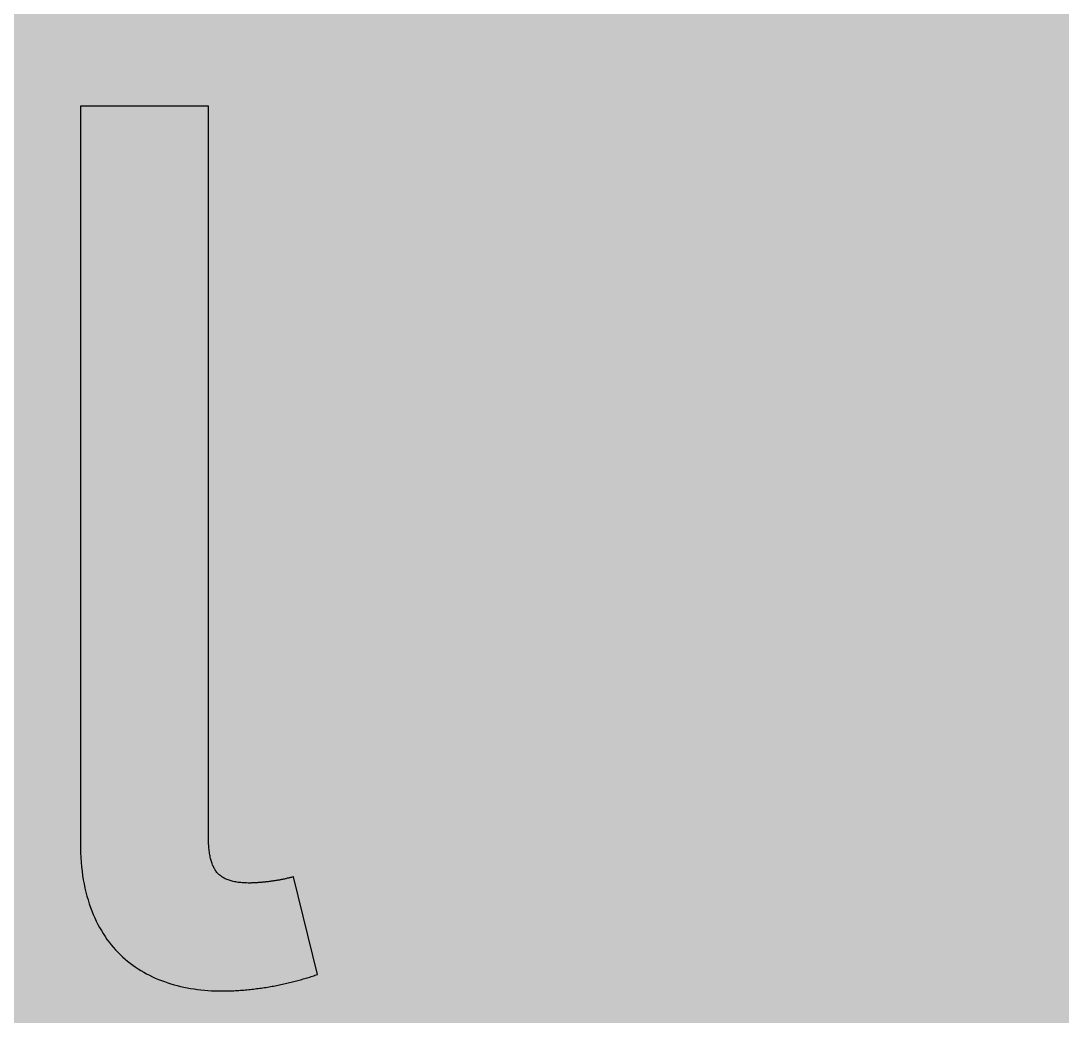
# Model space of a CAD drawing. Header units: millimetres. Extents: x 0 to 212, y 0 to 159.
# Drawn here: x 110.03 to 133.46, y 20.51 to 42.9 of the extents above; entities that cross this region are included whole.
import ezdxf

# ---------------------------------------------------------------- set-up
doc = ezdxf.new("R2010")
doc.units = ezdxf.units.MM

msp = doc.modelspace()

# ---------------------------------------------------------------- hatches: boundary and pattern name
for color, points in [(254, [(14.1633, 0.0536), (13.9878, 0.0533), (13.8125, 0.0559), (13.6373, 0.061), (13.462, 0.0686), (13.2893, 0.0787), (13.114, 0.0914), (12.9413, 0.1041), (12.7686, 0.1219), (12.5959, 0.1397), (12.4231, 0.16), (12.2504, 0.1829), (12.0777, 0.2057), (11.9075, 0.2337), (11.7373, 0.2616), (11.5672, 0.2921), (11.397, 0.3251), (11.2268, 0.3607), (11.0592, 0.3988), (10.8915, 0.4369), (10.7239, 0.4775), (10.5562, 0.5207), (10.3886, 0.5664), (10.2235, 0.6121), (10.0584, 0.6629), (9.8933, 0.7137), (9.7307, 0.7671), (9.5682, 0.8204), (9.4056, 0.8788), (9.2431, 0.9373), (9.083, 0.9982), (8.923, 1.0617), (8.763, 1.1252), (8.6055, 1.1938), (8.4455, 1.2624), (8.2906, 1.331), (8.1331, 1.4046), (7.9781, 1.4783), (7.8232, 1.5545), (7.6708, 1.6332), (7.5184, 1.7145), (7.366, 1.7958), (7.2161, 1.8796), (7.0663, 1.966), (6.919, 2.0523), (6.7716, 2.1438), (6.6243, 2.2352), (6.4795, 2.3266), (6.3348, 2.4232), (6.19, 2.5197), (6.0477, 2.6187), (5.908, 2.7178), (5.7683, 2.8194), (5.6286, 2.9235), (5.4915, 3.0302), (5.3543, 3.1369), (5.2197, 3.2461), (5.0851, 3.3579), (4.953, 3.4722), (4.8209, 3.5865), (4.6914, 3.7033), (4.5644, 3.8202), (4.4348, 3.9395), (4.3104, 4.0615), (4.1859, 4.1859), (4.0615, 4.3104), (3.9395, 4.4348), (3.8202, 4.5618), (3.7033, 4.6914), (3.5865, 4.8209), (3.4722, 4.953), (3.3579, 5.0851), (3.2487, 5.2197), (3.1369, 5.3543), (3.0302, 5.4915), (2.9235, 5.6286), (2.8194, 5.7683), (2.7178, 5.908), (2.6187, 6.0477), (2.5197, 6.19), (2.4232, 6.3348), (2.3266, 6.477), (2.2352, 6.6243), (2.1438, 6.7691), (2.0523, 6.919), (1.966, 7.0663), (1.8796, 7.2161), (1.7958, 7.366), (1.7145, 7.5184), (1.6332, 7.6708), (1.5545, 7.8232), (1.4783, 7.9781), (1.4046, 8.1331), (1.331, 8.2906), (1.2598, 8.4455), (1.1913, 8.603), (1.1252, 8.763), (1.0592, 8.923), (0.9982, 9.083), (0.9373, 9.2431), (0.8763, 9.4056), (0.8204, 9.5682), (0.7645, 9.7307), (0.7112, 9.8933), (0.6604, 10.0584), (0.6121, 10.2235), (0.5639, 10.3911), (0.5207, 10.5562), (0.4775, 10.7239), (0.4343, 10.8915), (0.3962, 11.0592), (0.3607, 11.2268), (0.3251, 11.397), (0.2921, 11.5672), (0.2616, 11.7373), (0.2311, 11.9075), (0.2057, 12.0802), (0.1803, 12.2504), (0.1575, 12.4231), (0.1372, 12.5959), (0.1194, 12.7686), (0.1041, 12.9413), (0.0889, 13.1166), (0.0787, 13.2893), (0.0686, 13.4645), (0.061, 13.6373), (0.0559, 13.8125), (0.0508, 13.9878), (0.0508, 14.163), (0.0522, 144.6925), (0.0508, 144.8664), (0.0559, 145.0416), (0.061, 145.2169), (0.0686, 145.3896), (0.0787, 145.5649), (0.0889, 145.7376), (0.1041, 145.9128), (0.1194, 146.0856), (0.1372, 146.2583), (0.1575, 146.431), (0.1803, 146.6037), (0.2057, 146.7739), (0.2311, 146.9466), (0.2616, 147.1168), (0.2921, 147.287), (0.3251, 147.4572), (0.3607, 147.6248), (0.3962, 147.795), (0.4343, 147.9626), (0.4775, 148.1303), (0.5207, 148.2979), (0.5639, 148.463), (0.6121, 148.6281), (0.6604, 148.7932), (0.7112, 148.9583), (0.7645, 149.1234), (0.8204, 149.286), (0.8763, 149.4485), (0.9373, 149.6111), (0.9982, 149.7711), (1.0592, 149.9311), (1.1252, 150.0911), (1.1913, 150.2486), (1.2598, 150.4061), (1.331, 150.5636), (1.4046, 150.7185), (1.4783, 150.876), (1.5545, 151.0284), (1.6332, 151.1833), (1.7145, 151.3357), (1.7958, 151.4856), (1.8796, 151.638), (1.966, 151.7879), (2.0523, 151.9352), (2.1438, 152.0825), (2.2352, 152.2298), (2.3266, 152.3746), (2.4232, 152.5194), (2.5197, 152.6616), (2.6187, 152.8039), (2.7178, 152.9461), (2.8194, 153.0858), (2.9235, 153.2255), (3.0302, 153.3627), (3.1369, 153.4973), (3.2487, 153.6344), (3.3579, 153.7665), (3.4722, 153.8986), (3.5865, 154.0307), (3.7033, 154.1602), (3.8202, 154.2898), (3.9395, 154.4168), (4.0615, 154.5438), (4.1859, 154.6682), (4.3104, 154.7901), (4.4348, 154.9121), (4.5644, 155.034), (4.6914, 155.1508), (4.8209, 155.2677), (4.953, 155.382), (5.0851, 155.4937), (5.2197, 155.6055), (5.3543, 155.7147), (5.4915, 155.8239), (5.6286, 155.9281), (5.7683, 156.0322), (5.908, 156.1338), (6.0477, 156.2354), (6.19, 156.3345), (6.3348, 156.431), (6.4795, 156.525), (6.6243, 156.6189), (6.7716, 156.7104), (6.919, 156.7993), (7.0663, 156.8882), (7.2161, 156.9745), (7.366, 157.0584), (7.5184, 157.1396), (7.6708, 157.2209), (7.8232, 157.2971), (7.9781, 157.3733), (8.1331, 157.4495), (8.2906, 157.5206), (8.4455, 157.5918), (8.6055, 157.6603), (8.763, 157.7289), (8.923, 157.7924), (9.083, 157.8559), (9.2431, 157.9169), (9.4056, 157.9753), (9.5682, 158.0337), (9.7307, 158.0871), (9.8933, 158.1404), (10.0584, 158.1912), (10.2235, 158.242), (10.3886, 158.2877), (10.5562, 158.3334), (10.7239, 158.3766), (10.8915, 158.4173), (11.0592, 158.4579), (11.2268, 158.4935), (11.397, 158.529), (11.5672, 158.562), (11.7373, 158.5925), (11.9075, 158.6205), (12.0777, 158.6484), (12.2504, 158.6713), (12.4231, 158.6941), (12.5959, 158.7144), (12.7686, 158.7322), (12.9413, 158.75), (13.114, 158.7627), (13.2893, 158.7754), (13.462, 158.7856), (13.6373, 158.7932), (13.8125, 158.7983), (13.9878, 158.8008), (14.163, 158.8033), (197.6078, 158.8036), (197.7822, 158.8008), (197.9574, 158.7983), (198.1327, 158.7932), (198.3054, 158.7856), (198.4807, 158.7754), (198.6534, 158.7627), (198.8287, 158.75), (199.0014, 158.7322), (199.1741, 158.7144), (199.3468, 158.6941), (199.5195, 158.6713), (199.6897, 158.6484), (199.8624, 158.6205), (200.0326, 158.5925), (200.2028, 158.562), (200.373, 158.529), (200.5432, 158.4935), (200.7108, 158.4579), (200.8784, 158.4173), (201.0461, 158.3766), (201.2137, 158.3334), (201.3788, 158.2877), (201.5465, 158.242), (201.7116, 158.1912), (201.8767, 158.1404), (202.0392, 158.0871), (202.2018, 158.0337), (202.3643, 157.9753), (202.5269, 157.9169), (202.6869, 157.8559), (202.8469, 157.7924), (203.007, 157.7289), (203.167, 157.6603), (203.3245, 157.5918), (203.4794, 157.5206), (203.6369, 157.4495), (203.7918, 157.3733), (203.9468, 157.2971), (204.0992, 157.2209), (204.2516, 157.1396), (204.404, 157.0584), (204.5538, 156.9745), (204.7037, 156.8882), (204.8535, 156.7993), (205.0009, 156.7104), (205.1456, 156.6189), (205.293, 156.525), (205.4352, 156.431), (205.58, 156.3345), (205.7222, 156.2354), (205.8619, 156.1338), (206.0016, 156.0322), (206.1413, 155.9281), (206.2785, 155.8239), (206.4156, 155.7147), (206.5503, 155.6055), (206.6849, 155.4937), (206.817, 155.382), (206.949, 155.2677), (207.0786, 155.1508), (207.2081, 155.034), (207.3351, 154.9121), (207.4596, 154.7901), (207.584, 154.6682), (207.7085, 154.5438), (207.8304, 154.4168), (207.9498, 154.2898), (208.0666, 154.1602), (208.1835, 154.0307), (208.2978, 153.8986), (208.4121, 153.7665), (208.5238, 153.6344), (208.6331, 153.4973), (208.7397, 153.3627), (208.8464, 153.2255), (208.9506, 153.0858), (209.0522, 152.9461), (209.1512, 152.8039), (209.2503, 152.6616), (209.3468, 152.5194), (209.4433, 152.3746), (209.5348, 152.2298), (209.6262, 152.0825), (209.7176, 151.9352), (209.804, 151.7879), (209.8904, 151.638), (209.9742, 151.4856), (210.0555, 151.3357), (210.1367, 151.1833), (210.2155, 151.0284), (210.2917, 150.876), (210.3653, 150.7185), (210.439, 150.5636), (210.5076, 150.4061), (210.5762, 150.2486), (210.6447, 150.0911), (210.7082, 149.9311), (210.7717, 149.7711), (210.8327, 149.6111), (210.8911, 149.4485), (210.9495, 149.286), (211.0029, 149.1234), (211.0562, 148.9583), (211.107, 148.7932), (211.1578, 148.6281), (211.2035, 148.463), (211.2493, 148.2979), (211.2924, 148.1303), (211.3331, 147.9626), (211.3712, 147.795), (211.4093, 147.6248), (211.4448, 147.4572), (211.4779, 147.287), (211.5083, 147.1168), (211.5363, 146.9466), (211.5642, 146.7739), (211.5871, 146.6037), (211.6099, 146.431), (211.6303, 146.2583), (211.648, 146.0856), (211.6658, 145.9128), (211.6785, 145.7376), (211.6912, 145.5649), (211.7014, 145.3896), (211.709, 145.2169), (211.7141, 145.0416), (211.7166, 144.8664), (211.7166, 144.6911), (211.7189, 14.1647), (211.7166, 13.9878), (211.7141, 13.8125), (211.709, 13.6373), (211.7014, 13.4645), (211.6912, 13.2893), (211.6785, 13.1166), (211.6658, 12.9413), (211.648, 12.7686), (211.6303, 12.5959), (211.6099, 12.4231), (211.5871, 12.2504), (211.5642, 12.0802), (211.5363, 11.9075), (211.5083, 11.7373), (211.4779, 11.5672), (211.4448, 11.397), (211.4093, 11.2268), (211.3712, 11.0592), (211.3331, 10.8915), (211.2924, 10.7239), (211.2493, 10.5562), (211.2035, 10.3911), (211.1578, 10.2235), (211.107, 10.0584), (211.0562, 9.8933), (211.0029, 9.7307), (210.9495, 9.5682), (210.8911, 9.4056), (210.8327, 9.2431), (210.7717, 9.083), (210.7082, 8.923), (210.6447, 8.763), (210.5762, 8.603), (210.5076, 8.4455), (210.439, 8.2906), (210.3653, 8.1331), (210.2917, 7.9781), (210.2155, 7.8232), (210.1367, 7.6708), (210.0555, 7.5184), (209.9742, 7.366), (209.8904, 7.2161), (209.804, 7.0663), (209.7176, 6.919), (209.6262, 6.7691), (209.5348, 6.6243), (209.4433, 6.477), (209.3468, 6.3348), (209.2503, 6.19), (209.1512, 6.0477), (209.0522, 5.908), (208.9506, 5.7683), (208.8464, 5.6286), (208.7397, 5.4915), (208.6331, 5.3543), (208.5238, 5.2197), (208.4121, 5.0851), (208.2978, 4.953), (208.1835, 4.8209), (208.0666, 4.6914), (207.9498, 4.5618), (207.8304, 4.4348), (207.7085, 4.3104), (207.584, 4.1859), (207.4596, 4.0615), (207.3351, 3.9395), (207.2081, 3.8202), (207.0786, 3.7033), (206.949, 3.5865), (206.817, 3.4722), (206.6849, 3.3579), (206.5503, 3.2461), (206.4156, 3.1369), (206.2785, 3.0302), (206.1413, 2.9235), (206.0016, 2.8194), (205.8619, 2.7178), (205.7222, 2.6187), (205.58, 2.5197), (205.4352, 2.4232), (205.293, 2.3266), (205.1456, 2.2352), (205.0009, 2.1438), (204.8535, 2.0523), (204.7037, 1.966), (204.5538, 1.8796), (204.404, 1.7958), (204.2516, 1.7145), (204.0992, 1.6332), (203.9468, 1.5545), (203.7918, 1.4783), (203.6369, 1.4046), (203.4794, 1.331), (203.3245, 1.2624), (203.167, 1.1938), (203.007, 1.1252), (202.8469, 1.0617), (202.6869, 0.9982), (202.5269, 0.9373), (202.3643, 0.8788), (202.2018, 0.8204), (202.0392, 0.7671), (201.8767, 0.7137), (201.7116, 0.6629), (201.5465, 0.6121), (201.3788, 0.5664), (201.2137, 0.5207), (201.0461, 0.4775), (200.8784, 0.4369), (200.7108, 0.3988), (200.5432, 0.3607), (200.373, 0.3251), (200.2028, 0.2921), (200.0326, 0.2616), (199.8624, 0.2337), (199.6897, 0.2057), (199.5195, 0.1829), (199.3468, 0.16), (199.1741, 0.1397), (199.0014, 0.1219), (198.8287, 0.1041), (198.6534, 0.0914), (198.4807, 0.0787), (198.3054, 0.0686), (198.1327, 0.061), (197.9574, 0.0559), (197.7822, 0.0533), (197.6069, 0.0533)]), (59, [(116.1729, 23.6467), (116.1593, 23.6423), (116.144, 23.6372), (116.1313, 23.6347), (116.1161, 23.6296), (116.1034, 23.6271), (116.0882, 23.622), (116.0729, 23.6195), (116.0577, 23.6144), (116.045, 23.6118), (116.0297, 23.6093), (116.0145, 23.6042), (115.9967, 23.6017), (115.9815, 23.5966), (115.9662, 23.5941), (115.951, 23.5915), (115.9332, 23.589), (115.918, 23.5839), (115.9027, 23.5814), (115.885, 23.5788), (115.8697, 23.5763), (115.8519, 23.5712), (115.8367, 23.5687), (115.8189, 23.5661), (115.8037, 23.5636), (115.7859, 23.561), (115.7681, 23.5585), (115.7529, 23.556), (115.7351, 23.5534), (115.7173, 23.5509), (115.7021, 23.5483), (115.6843, 23.5458), (115.6691, 23.5433), (115.6513, 23.5407), (115.6335, 23.5382), (115.6183, 23.5356), (115.6005, 23.5331), (115.5827, 23.5331), (115.5675, 23.5306), (115.5497, 23.528), (115.5344, 23.5255), (115.5167, 23.5255), (115.5014, 23.5229), (115.4862, 23.5204), (115.4684, 23.5204), (115.4532, 23.5179), (115.4379, 23.5179), (115.4227, 23.5153), (115.4074, 23.5128), (115.3922, 23.5128), (115.377, 23.5128), (115.3617, 23.5102), (115.3465, 23.5102), (115.3312, 23.5077), (115.316, 23.5077), (115.3033, 23.5077), (115.2881, 23.5052), (115.2754, 23.5052), (115.2601, 23.5052), (115.2474, 23.5052), (115.2347, 23.5052), (115.222, 23.5052), (115.2093, 23.5026), (115.1966, 23.5026), (115.1839, 23.5026), (115.1484, 23.5026), (115.1153, 23.5052), (115.0823, 23.5052), (115.0493, 23.5077), (115.0163, 23.5102), (114.9858, 23.5128), (114.9553, 23.5153), (114.9248, 23.5179), (114.8969, 23.5229), (114.869, 23.528), (114.8436, 23.5331), (114.8156, 23.5382), (114.7902, 23.5433), (114.7648, 23.5509), (114.742, 23.5585), (114.7191, 23.5661), (114.6962, 23.5737), (114.6734, 23.5814), (114.6531, 23.5915), (114.6302, 23.6017), (114.6124, 23.6118), (114.5921, 23.622), (114.5743, 23.6322), (114.554, 23.6449), (114.5388, 23.6576), (114.521, 23.6703), (114.5057, 23.6855), (114.4905, 23.6982), (114.4753, 23.7134), (114.46, 23.7287), (114.4473, 23.7439), (114.4321, 23.7617), (114.4219, 23.7795), (114.4092, 23.7973), (114.3965, 23.815), (114.3864, 23.8328), (114.3762, 23.8531), (114.366, 23.8735), (114.3559, 23.8938), (114.3483, 23.9166), (114.3381, 23.9395), (114.3305, 23.9624), (114.3229, 23.9852), (114.3152, 24.0081), (114.3102, 24.0335), (114.3025, 24.0589), (114.2975, 24.0843), (114.2924, 24.1122), (114.2873, 24.1402), (114.2822, 24.1681), (114.2771, 24.196), (114.2746, 24.2265), (114.2695, 24.2545), (114.267, 24.2875), (114.2644, 24.318), (114.2619, 24.351), (114.2594, 24.384), (114.2568, 24.417), (114.2568, 24.45), (114.2543, 24.4856), (114.2543, 24.5212), (114.2543, 24.5593), (114.2543, 24.5948), (114.2543, 24.6329), (114.2545, 40.9758), (111.3758, 40.9758), (111.3758, 24.409), (111.3765, 24.2976), (111.379, 24.1859), (111.3841, 24.0792), (111.3917, 23.9751), (111.4019, 23.8709), (111.412, 23.7719), (111.4247, 23.6728), (111.44, 23.5763), (111.4577, 23.4823), (111.4781, 23.3883), (111.4984, 23.2969), (111.5212, 23.2105), (111.5466, 23.1242), (111.572, 23.0378), (111.6, 22.9565), (111.6305, 22.8752), (111.6635, 22.7965), (111.6965, 22.7203), (111.7321, 22.6441), (111.7676, 22.573), (111.8057, 22.5019), (111.8464, 22.4333), (111.887, 22.3647), (111.9302, 22.2987), (111.9734, 22.2352), (112.0191, 22.1742), (112.0673, 22.1158), (112.1156, 22.0574), (112.1664, 22.0015), (112.2172, 21.9456), (112.2705, 21.8923), (112.3239, 21.8415), (112.3798, 21.7932), (112.4356, 21.7449), (112.4915, 21.7018), (112.5525, 21.656), (112.6109, 21.6154), (112.6719, 21.5748), (112.7354, 21.5341), (112.7989, 21.4986), (112.8624, 21.463), (112.9284, 21.43), (112.9944, 21.397), (113.0605, 21.3665), (113.1291, 21.336), (113.1976, 21.3106), (113.2688, 21.2852), (113.3399, 21.2598), (113.411, 21.2369), (113.4821, 21.2166), (113.5558, 21.1963), (113.6294, 21.1785), (113.7056, 21.1633), (113.7793, 21.148), (113.8555, 21.1328), (113.9317, 21.1226), (114.0104, 21.1099), (114.0866, 21.1023), (114.1654, 21.0947), (114.2441, 21.0871), (114.3229, 21.082), (114.4016, 21.0795), (114.4829, 21.0769), (114.5642, 21.0769), (114.6023, 21.0769), (114.6404, 21.0769), (114.6785, 21.0769), (114.7166, 21.0795), (114.7547, 21.0795), (114.7902, 21.082), (114.8283, 21.082), (114.8664, 21.0845), (114.9045, 21.0871), (114.9401, 21.0896), (114.9782, 21.0922), (115.0137, 21.0947), (115.0518, 21.0972), (115.0874, 21.0998), (115.123, 21.1023), (115.1611, 21.1074), (115.1966, 21.1099), (115.2322, 21.115), (115.2677, 21.1176), (115.3033, 21.1226), (115.3389, 21.1277), (115.3744, 21.1303), (115.41, 21.1353), (115.4455, 21.1404), (115.4811, 21.1455), (115.5141, 21.1506), (115.5497, 21.1557), (115.5852, 21.1633), (115.6183, 21.1684), (115.6538, 21.1734), (115.6868, 21.1811), (115.7199, 21.1861), (115.7554, 21.1938), (115.7884, 21.1988), (115.8215, 21.2065), (115.8545, 21.2115), (115.8875, 21.2192), (115.9205, 21.2268), (115.9535, 21.2344), (115.9866, 21.242), (116.017, 21.2496), (116.0501, 21.2573), (116.0805, 21.2649), (116.1136, 21.2725), (116.144, 21.2801), (116.1771, 21.2877), (116.2075, 21.2954), (116.238, 21.303), (116.2685, 21.3131), (116.299, 21.3208), (116.3295, 21.3284), (116.3599, 21.336), (116.3904, 21.3462), (116.4209, 21.3538), (116.4514, 21.3639), (116.4793, 21.3716), (116.5098, 21.3817), (116.5377, 21.3893), (116.5682, 21.3995), (116.5962, 21.4071), (116.6241, 21.4173), (116.652, 21.4274), (116.68, 21.4351), (116.7079, 21.4452)])]:
    msp.add_hatch(color=color).paths.add_polyline_path(points)
h = msp.add_hatch(color=59)
edge = h.paths.add_edge_path()
edge.add_line((125.4305, 23.2512), (125.3261, 23.2512))
edge.add_line((125.3261, 23.2512), (125.222, 23.2512))
edge.add_line((125.222, 23.2512), (125.1204, 23.2537))
edge.add_line((125.1204, 23.2537), (125.0213, 23.2588))
edge.add_line((125.0213, 23.2588), (124.9197, 23.2613))
edge.add_line((124.9197, 23.2613), (124.8232, 23.2689))
edge.add_line((124.8232, 23.2689), (124.7267, 23.274))
edge.add_line((124.7267, 23.274), (124.6302, 23.2816))
edge.add_line((124.6302, 23.2816), (124.5362, 23.2918))
edge.add_line((124.5362, 23.2918), (124.4422, 23.3045))
edge.add_line((124.4422, 23.3045), (124.3508, 23.3147))
edge.add_line((124.3508, 23.3147), (124.2593, 23.3299))
edge.add_line((124.2593, 23.3299), (124.1704, 23.3451))
edge.add_line((124.1704, 23.3451), (124.0815, 23.3629))
edge.add_line((124.0815, 23.3629), (123.9952, 23.3807))
edge.add_line((123.9952, 23.3807), (123.9088, 23.401))
edge.add_line((123.9088, 23.401), (123.825, 23.4239))
edge.add_line((123.825, 23.4239), (123.7412, 23.4493))
edge.add_line((123.7412, 23.4493), (123.6599, 23.4747))
edge.add_line((123.6599, 23.4747), (123.5786, 23.5026))
edge.add_line((123.5786, 23.5026), (123.4999, 23.5331))
edge.add_line((123.4999, 23.5331), (123.4237, 23.5661))
edge.add_line((123.4237, 23.5661), (123.3475, 23.5991))
edge.add_line((123.3475, 23.5991), (123.2713, 23.6372))
edge.add_line((123.2713, 23.6372), (123.1976, 23.6753))
edge.add_line((123.1976, 23.6753), (123.1265, 23.7185))
edge.add_line((123.1265, 23.7185), (123.0554, 23.7617))
edge.add_line((123.0554, 23.7617), (122.9868, 23.8074))
edge.add_line((122.9868, 23.8074), (122.9208, 23.8557))
edge.add_line((122.9208, 23.8557), (122.8547, 23.909))
edge.add_line((122.8547, 23.909), (122.7887, 23.9624))
edge.add_line((122.7887, 23.9624), (122.7277, 24.0182))
edge.add_line((122.7277, 24.0182), (122.6642, 24.0792))
edge.add_line((122.6642, 24.0792), (122.6058, 24.1402))
edge.add_line((122.6058, 24.1402), (122.5474, 24.2062))
edge.add_line((122.5474, 24.2062), (122.489, 24.2748))
edge.add_line((122.489, 24.2748), (122.4356, 24.3459))
edge.add_line((122.4356, 24.3459), (122.3823, 24.4196))
edge.add_line((122.3823, 24.4196), (122.3289, 24.4983))
edge.add_line((122.3289, 24.4983), (122.2781, 24.577))
edge.add_line((122.2781, 24.577), (122.2299, 24.6634))
edge.add_line((122.2299, 24.6634), (122.1842, 24.7498))
edge.add_line((122.1842, 24.7498), (122.1384, 24.8412))
edge.add_line((122.1384, 24.8412), (122.0953, 24.9352))
edge.add_line((122.0953, 24.9352), (122.0521, 25.0317))
edge.add_line((122.0521, 25.0317), (122.0114, 25.1333))
edge.add_line((122.0114, 25.1333), (121.9733, 25.2374))
edge.add_line((121.9733, 25.2374), (121.9352, 25.3441))
edge.add_line((121.9352, 25.3441), (121.8997, 25.4584))
edge.add_line((121.8997, 25.4584), (121.8667, 25.5727))
edge.add_line((121.8667, 25.5727), (121.8362, 25.6921))
edge.add_line((121.8362, 25.6921), (121.8057, 25.8166))
edge.add_line((121.8057, 25.8166), (121.7778, 25.9436))
edge.add_line((121.7778, 25.9436), (121.7524, 26.0756))
edge.add_line((121.7524, 26.0756), (121.727, 26.2103))
edge.add_line((121.727, 26.2103), (121.7041, 26.35))
edge.add_line((121.7041, 26.35), (121.6838, 26.4947))
edge.add_line((121.6838, 26.4947), (121.6635, 26.6421))
edge.add_line((121.6635, 26.6421), (121.6482, 26.7945))
edge.add_line((121.6482, 26.7945), (121.633, 26.9519))
edge.add_line((121.633, 26.9519), (121.6177, 27.112))
edge.add_line((121.6177, 27.112), (121.6076, 27.2796))
edge.add_line((121.6076, 27.2796), (121.5974, 27.4498))
edge.add_line((121.5974, 27.4498), (121.5898, 27.625))
edge.add_line((121.5898, 27.625), (130.3694, 27.6253))
edge.add_line((130.3694, 27.6253), (130.3694, 29.2347))
edge.add_line((130.3694, 29.2347), (130.368, 29.4284))
edge.add_line((130.368, 29.4284), (130.363, 29.6215))
edge.add_line((130.363, 29.6215), (130.3604, 29.812))
edge.add_line((130.3604, 29.812), (130.3528, 29.9999))
edge.add_line((130.3528, 29.9999), (130.3426, 30.1854))
edge.add_line((130.3426, 30.1854), (130.3325, 30.3708))
edge.add_line((130.3325, 30.3708), (130.3172, 30.5511))
edge.add_line((130.3172, 30.5511), (130.302, 30.7315))
edge.add_line((130.302, 30.7315), (130.2842, 30.9093))
edge.add_line((130.2842, 30.9093), (130.2639, 31.082))
edge.add_line((130.2639, 31.082), (130.241, 31.2547))
edge.add_line((130.241, 31.2547), (130.2156, 31.4249))
edge.add_line((130.2156, 31.4249), (130.1902, 31.5925))
edge.add_line((130.1902, 31.5925), (130.1598, 31.7576))
edge.add_line((130.1598, 31.7576), (130.1267, 31.9202))
edge.add_line((130.1267, 31.9202), (130.0912, 32.0802))
edge.add_line((130.0912, 32.0802), (130.0556, 32.2377))
edge.add_line((130.0556, 32.2377), (130.015, 32.3926))
edge.add_line((130.015, 32.3926), (129.9718, 32.545))
edge.add_line((129.9718, 32.545), (129.9261, 32.6949))
edge.add_line((129.9261, 32.6949), (129.8778, 32.8422))
edge.add_line((129.8778, 32.8422), (129.827, 32.9844))
edge.add_line((129.827, 32.9844), (129.7737, 33.1267))
edge.add_line((129.7737, 33.1267), (129.7178, 33.2664))
edge.add_line((129.7178, 33.2664), (129.6568, 33.401))
edge.add_line((129.6568, 33.401), (129.5959, 33.5356))
edge.add_line((129.5959, 33.5356), (129.5298, 33.6652))
edge.add_line((129.5298, 33.6652), (129.4613, 33.7922))
edge.add_line((129.4613, 33.7922), (129.3901, 33.9166))
edge.add_line((129.3901, 33.9166), (129.3165, 34.0385))
edge.add_line((129.3165, 34.0385), (129.2377, 34.1554))
edge.add_line((129.2377, 34.1554), (129.159, 34.2722))
edge.add_line((129.159, 34.2722), (129.0726, 34.384))
edge.add_line((129.0726, 34.384), (128.9863, 34.4932))
edge.add_line((128.9863, 34.4932), (128.8974, 34.5973))
edge.add_line((128.8974, 34.5973), (128.8034, 34.7015))
edge.add_line((128.8034, 34.7015), (128.7043, 34.8005))
edge.add_line((128.7043, 34.8005), (128.6053, 34.8971))
edge.add_line((128.6053, 34.8971), (128.5011, 34.991))
edge.add_line((128.5011, 34.991), (128.3919, 35.0799))
edge.add_line((128.3919, 35.0799), (128.2827, 35.1663))
edge.add_line((128.2827, 35.1663), (128.1684, 35.2501))
edge.add_line((128.1684, 35.2501), (128.049, 35.3314))
edge.add_line((128.049, 35.3314), (127.9271, 35.4076))
edge.add_line((127.9271, 35.4076), (127.8026, 35.4813))
edge.add_line((127.8026, 35.4813), (127.6731, 35.5498))
edge.add_line((127.6731, 35.5498), (127.541, 35.6159))
edge.add_line((127.541, 35.6159), (127.4039, 35.6794))
edge.add_line((127.4039, 35.6794), (127.2616, 35.7378))
edge.add_line((127.2616, 35.7378), (127.1194, 35.7937))
edge.add_line((127.1194, 35.7937), (126.9695, 35.8445))
edge.add_line((126.9695, 35.8445), (126.8171, 35.8927))
edge.add_line((126.8171, 35.8927), (126.6622, 35.9385))
edge.add_line((126.6622, 35.9385), (126.4996, 35.9791))
edge.add_line((126.4996, 35.9791), (126.3371, 36.0147))
edge.add_line((126.3371, 36.0147), (126.1669, 36.0502))
edge.add_line((126.1669, 36.0502), (125.9942, 36.0782))
edge.add_line((125.9942, 36.0782), (125.8189, 36.1036))
edge.add_line((125.8189, 36.1036), (125.6386, 36.1264))
edge.add_line((125.6386, 36.1264), (125.4531, 36.1442))
edge.add_line((125.4531, 36.1442), (125.2626, 36.1569))
edge.add_line((125.2626, 36.1569), (125.0696, 36.1671))
edge.add_line((125.0696, 36.1671), (124.8689, 36.1747))
edge.add_line((124.8689, 36.1747), (124.6683, 36.1772))
edge.add_line((124.6683, 36.1772), (124.4829, 36.1747))
edge.add_line((124.4829, 36.1747), (124.3, 36.1671))
edge.add_line((124.3, 36.1671), (124.1196, 36.1594))
edge.add_line((124.1196, 36.1594), (123.9444, 36.1442))
edge.add_line((123.9444, 36.1442), (123.7717, 36.1264))
edge.add_line((123.7717, 36.1264), (123.6015, 36.1061))
edge.add_line((123.6015, 36.1061), (123.4338, 36.0807))
edge.add_line((123.4338, 36.0807), (123.2687, 36.0502))
edge.add_line((123.2687, 36.0502), (123.1062, 36.0172))
edge.add_line((123.1062, 36.0172), (122.9487, 35.9791))
edge.add_line((122.9487, 35.9791), (122.7938, 35.9385))
edge.add_line((122.7938, 35.9385), (122.6388, 35.8953))
edge.add_line((122.6388, 35.8953), (122.489, 35.8445))
edge.add_line((122.489, 35.8445), (122.3416, 35.7937))
edge.add_line((122.3416, 35.7937), (122.1994, 35.7353))
edge.add_line((122.1994, 35.7353), (122.0572, 35.6743))
edge.add_line((122.0572, 35.6743), (121.92, 35.6108))
edge.add_line((121.92, 35.6108), (121.7854, 35.5422))
edge.add_line((121.7854, 35.5422), (121.6508, 35.4711))
edge.add_line((121.6508, 35.4711), (121.5238, 35.3949))
edge.add_line((121.5238, 35.3949), (121.3968, 35.3162))
edge.add_line((121.3968, 35.3162), (121.2723, 35.2323))
edge.add_line((121.2723, 35.2323), (121.1529, 35.1434))
edge.add_line((121.1529, 35.1434), (121.0335, 35.052))
edge.add_line((121.0335, 35.052), (120.9192, 34.958))
edge.add_line((120.9192, 34.958), (120.8075, 34.859))
edge.add_line((120.8075, 34.859), (120.6983, 34.7548))
edge.add_line((120.6983, 34.7548), (120.5916, 34.6481))
edge.add_line((120.5916, 34.6481), (120.49, 34.5364))
edge.add_line((120.49, 34.5364), (120.3884, 34.4221))
edge.add_line((120.3884, 34.4221), (120.2919, 34.3052))
edge.add_line((120.2919, 34.3052), (120.1979, 34.1833))
edge.add_line((120.1979, 34.1833), (120.1064, 34.0563))
edge.add_line((120.1064, 34.0563), (120.0175, 33.9268))
edge.add_line((120.0175, 33.9268), (119.9312, 33.7947))
edge.add_line((119.9312, 33.7947), (119.8499, 33.655))
edge.add_line((119.8499, 33.655), (119.7686, 33.5153))
edge.add_line((119.7686, 33.5153), (119.6924, 33.3705))
edge.add_line((119.6924, 33.3705), (119.6188, 33.2207))
edge.add_line((119.6188, 33.2207), (119.5476, 33.0683))
edge.add_line((119.5476, 33.0683), (119.4791, 32.9133))
edge.add_line((119.4791, 32.9133), (119.413, 32.7508))
edge.add_line((119.413, 32.7508), (119.3521, 32.5882))
edge.add_line((119.3521, 32.5882), (119.2911, 32.4206))
edge.add_line((119.2911, 32.4206), (119.2352, 32.2478))
edge.add_line((119.2352, 32.2478), (119.1819, 32.0726))
edge.add_line((119.1819, 32.0726), (119.1311, 31.8948))
edge.add_line((119.1311, 31.8948), (119.0828, 31.7119))
edge.add_line((119.0828, 31.7119), (119.0396, 31.5239))
edge.add_line((119.0396, 31.5239), (118.9965, 31.3334))
edge.add_line((118.9965, 31.3334), (118.9584, 31.1404))
edge.add_line((118.9584, 31.1404), (118.9203, 30.9423))
edge.add_line((118.9203, 30.9423), (118.8872, 30.7391))
edge.add_line((118.8872, 30.7391), (118.8568, 30.5359))
edge.add_line((118.8568, 30.5359), (118.8288, 30.3251))
edge.add_line((118.8288, 30.3251), (118.806, 30.1117))
edge.add_line((118.806, 30.1117), (118.7831, 29.8958))
edge.add_line((118.7831, 29.8958), (118.7653, 29.6748))
edge.add_line((118.7653, 29.6748), (118.7501, 29.4513))
edge.add_line((118.7501, 29.4513), (118.7348, 29.2227))
edge.add_line((118.7348, 29.2227), (118.7247, 28.9916))
edge.add_line((118.7247, 28.9916), (118.7196, 28.7553))
edge.add_line((118.7196, 28.7553), (118.7145, 28.5166))
edge.add_line((118.7145, 28.5166), (118.712, 28.2753))
edge.add_line((118.712, 28.2753), (118.7145, 28.001))
edge.add_line((118.7145, 28.001), (118.7221, 27.7317))
edge.add_line((118.7221, 27.7317), (118.7323, 27.4701))
edge.add_line((118.7323, 27.4701), (118.7501, 27.2161))
edge.add_line((118.7501, 27.2161), (118.7679, 26.9672))
edge.add_line((118.7679, 26.9672), (118.7933, 26.7233))
edge.add_line((118.7933, 26.7233), (118.8212, 26.4871))
edge.add_line((118.8212, 26.4871), (118.8542, 26.2585))
edge.add_line((118.8542, 26.2585), (118.8923, 26.0325))
edge.add_line((118.8923, 26.0325), (118.933, 25.814))
edge.add_line((118.933, 25.814), (118.9787, 25.6032))
edge.add_line((118.9787, 25.6032), (119.0269, 25.3975))
edge.add_line((119.0269, 25.3975), (119.0777, 25.1968))
edge.add_line((119.0777, 25.1968), (119.1362, 25.0012))
edge.add_line((119.1362, 25.0012), (119.1946, 24.8107))
edge.add_line((119.1946, 24.8107), (119.2581, 24.6278))
edge.add_line((119.2581, 24.6278), (119.3267, 24.45))
edge.add_line((119.3267, 24.45), (119.3952, 24.2773))
edge.add_line((119.3952, 24.2773), (119.4689, 24.1097))
edge.add_line((119.4689, 24.1097), (119.5476, 23.9471))
edge.add_line((119.5476, 23.9471), (119.6289, 23.7896))
edge.add_line((119.6289, 23.7896), (119.7102, 23.6372))
edge.add_line((119.7102, 23.6372), (119.7991, 23.4899))
edge.add_line((119.7991, 23.4899), (119.888, 23.3477))
edge.add_line((119.888, 23.3477), (119.982, 23.2105))
edge.add_line((119.982, 23.2105), (120.076, 23.0784))
edge.add_line((120.076, 23.0784), (120.175, 22.9514))
edge.add_line((120.175, 22.9514), (120.2766, 22.8295))
edge.add_line((120.2766, 22.8295), (120.3808, 22.7101))
edge.add_line((120.3808, 22.7101), (120.4874, 22.5958))
edge.add_line((120.4874, 22.5958), (120.5967, 22.4866))
edge.add_line((120.5967, 22.4866), (120.7084, 22.3825))
edge.add_line((120.7084, 22.3825), (120.8227, 22.2834))
edge.add_line((120.8227, 22.2834), (120.9396, 22.1869))
edge.add_line((120.9396, 22.1869), (121.0589, 22.0955))
edge.add_line((121.0589, 22.0955), (121.1809, 22.0066))
edge.add_line((121.1809, 22.0066), (121.3028, 21.9227))
edge.add_line((121.3028, 21.9227), (121.4298, 21.844))
edge.add_line((121.4298, 21.844), (121.5568, 21.7678))
edge.add_line((121.5568, 21.7678), (121.6863, 21.6967))
edge.add_line((121.6863, 21.6967), (121.8184, 21.6281))
edge.add_line((121.8184, 21.6281), (121.9505, 21.5621))
edge.add_line((121.9505, 21.5621), (122.0851, 21.5011))
edge.add_line((122.0851, 21.5011), (122.2223, 21.4452))
edge.add_line((122.2223, 21.4452), (122.3594, 21.3919))
edge.add_line((122.3594, 21.3919), (122.4991, 21.3411))
edge.add_line((122.4991, 21.3411), (122.6414, 21.2928))
edge.add_line((122.6414, 21.2928), (122.7836, 21.2496))
edge.add_line((122.7836, 21.2496), (122.9284, 21.209))
edge.add_line((122.9284, 21.209), (123.0732, 21.1709))
edge.add_line((123.0732, 21.1709), (123.2205, 21.1379))
edge.add_line((123.2205, 21.1379), (123.3678, 21.1049))
edge.add_line((123.3678, 21.1049), (123.5151, 21.0769))
edge.add_line((123.5151, 21.0769), (123.665, 21.0515))
edge.add_line((123.665, 21.0515), (123.8174, 21.0287))
edge.add_line((123.8174, 21.0287), (123.9672, 21.0083))
edge.add_line((123.9672, 21.0083), (124.1196, 20.9906))
edge.add_line((124.1196, 20.9906), (124.2746, 20.9753))
edge.add_line((124.2746, 20.9753), (124.427, 20.9626))
edge.add_line((124.427, 20.9626), (124.5819, 20.955))
edge.add_line((124.5819, 20.955), (124.7369, 20.9448))
edge.add_line((124.7369, 20.9448), (124.8918, 20.9398))
edge.add_line((124.8918, 20.9398), (125.0467, 20.9372))
edge.add_line((125.0467, 20.9372), (125.2042, 20.9372))
edge.add_line((125.2042, 20.9372), (125.2931, 20.9372))
edge.add_line((125.2931, 20.9372), (125.382, 20.9372))
edge.add_line((125.382, 20.9372), (125.4709, 20.9398))
edge.add_line((125.4709, 20.9398), (125.5598, 20.9423))
edge.add_line((125.5598, 20.9423), (125.6487, 20.9474))
edge.add_line((125.6487, 20.9474), (125.7376, 20.9499))
edge.add_line((125.7376, 20.9499), (125.824, 20.955))
edge.add_line((125.824, 20.955), (125.9129, 20.9626))
edge.add_line((125.9129, 20.9626), (125.9992, 20.9677))
edge.add_line((125.9992, 20.9677), (126.0856, 20.9753))
edge.add_line((126.0856, 20.9753), (126.172, 20.9829))
edge.add_line((126.172, 20.9829), (126.2583, 20.9906))
edge.add_line((126.2583, 20.9906), (126.3447, 21.0007))
edge.add_line((126.3447, 21.0007), (126.4285, 21.0109))
edge.add_line((126.4285, 21.0109), (126.5149, 21.021))
edge.add_line((126.5149, 21.021), (126.5987, 21.0312))
edge.add_line((126.5987, 21.0312), (126.6825, 21.0439))
edge.add_line((126.6825, 21.0439), (126.7638, 21.0541))
edge.add_line((126.7638, 21.0541), (126.8476, 21.0668))
edge.add_line((126.8476, 21.0668), (126.9289, 21.082))
edge.add_line((126.9289, 21.082), (127.0102, 21.0947))
edge.add_line((127.0102, 21.0947), (127.0914, 21.1099))
edge.add_line((127.0914, 21.1099), (127.1727, 21.1226))
edge.add_line((127.1727, 21.1226), (127.2515, 21.1379))
edge.add_line((127.2515, 21.1379), (127.3327, 21.1531))
edge.add_line((127.3327, 21.1531), (127.4115, 21.1709))
edge.add_line((127.4115, 21.1709), (127.4877, 21.1861))
edge.add_line((127.4877, 21.1861), (127.5664, 21.2039))
edge.add_line((127.5664, 21.2039), (127.6426, 21.2217))
edge.add_line((127.6426, 21.2217), (127.7188, 21.2395))
edge.add_line((127.7188, 21.2395), (127.795, 21.2573))
edge.add_line((127.795, 21.2573), (127.8712, 21.275))
edge.add_line((127.8712, 21.275), (127.9449, 21.2928))
edge.add_line((127.9449, 21.2928), (128.0185, 21.3131))
edge.add_line((128.0185, 21.3131), (128.0922, 21.3309))
edge.add_line((128.0922, 21.3309), (128.1633, 21.3512))
edge.add_line((128.1633, 21.3512), (128.2344, 21.3716))
edge.add_line((128.2344, 21.3716), (128.3056, 21.3919))
edge.add_line((128.3056, 21.3919), (128.3767, 21.4122))
edge.add_line((128.3767, 21.4122), (128.4453, 21.4325))
edge.add_line((128.4453, 21.4325), (128.5138, 21.4528))
edge.add_line((128.5138, 21.4528), (128.5824, 21.4732))
edge.add_line((128.5824, 21.4732), (128.651, 21.496))
edge.add_line((128.651, 21.496), (128.717, 21.5163))
edge.add_line((128.717, 21.5163), (128.7805, 21.5367))
edge.add_line((128.7805, 21.5367), (128.8466, 21.5595))
edge.add_line((128.8466, 21.5595), (128.9101, 21.5798))
edge.add_line((128.9101, 21.5798), (128.9736, 21.6027))
edge.add_line((128.9736, 21.6027), (129.0345, 21.6256))
edge.add_line((129.0345, 21.6256), (129.098, 21.6459))
edge.add_line((129.098, 21.6459), (129.1565, 21.6687))
edge.add_line((129.1565, 21.6687), (129.2174, 21.6916))
edge.add_line((129.2174, 21.6916), (129.2758, 21.7119))
edge.add_line((129.2758, 21.7119), (129.3343, 21.7348))
edge.add_line((129.3343, 21.7348), (129.3901, 21.7576))
edge.add_line((129.3901, 21.7576), (129.446, 21.778))
edge.add_line((129.446, 21.778), (129.5019, 21.8008))
edge.add_line((129.5019, 21.8008), (129.5552, 21.8237))
edge.add_line((129.5552, 21.8237), (129.6086, 21.844))
edge.add_line((129.6086, 21.844), (129.6619, 21.8669))
edge.add_line((129.6619, 21.8669), (129.7127, 21.8872))
edge.add_line((129.7127, 21.8872), (129.761, 21.91))
edge.add_line((129.761, 21.91), (129.8118, 21.9304))
edge.add_line((129.8118, 21.9304), (129.86, 21.9532))
edge.add_line((129.86, 21.9532), (128.9858, 24.0425))
edge.add_line((128.9858, 24.0425), (128.9304, 24.0208))
edge.add_line((128.9304, 24.0208), (128.8796, 23.9979))
edge.add_line((128.8796, 23.9979), (128.8263, 23.9776))
edge.add_line((128.8263, 23.9776), (128.7729, 23.9573))
edge.add_line((128.7729, 23.9573), (128.7196, 23.937))
edge.add_line((128.7196, 23.937), (128.6662, 23.9166))
edge.add_line((128.6662, 23.9166), (128.6129, 23.8963))
edge.add_line((128.6129, 23.8963), (128.5596, 23.8785))
edge.add_line((128.5596, 23.8785), (128.5062, 23.8582))
edge.add_line((128.5062, 23.8582), (128.4503, 23.8379))
edge.add_line((128.4503, 23.8379), (128.397, 23.8201))
edge.add_line((128.397, 23.8201), (128.3437, 23.7998))
edge.add_line((128.3437, 23.7998), (128.2903, 23.782))
edge.add_line((128.2903, 23.782), (128.237, 23.7642))
edge.add_line((128.237, 23.7642), (128.1811, 23.7439))
edge.add_line((128.1811, 23.7439), (128.1278, 23.7261))
edge.add_line((128.1278, 23.7261), (128.0744, 23.7084))
edge.add_line((128.0744, 23.7084), (128.0185, 23.6906))
edge.add_line((128.0185, 23.6906), (127.9652, 23.6753))
edge.add_line((127.9652, 23.6753), (127.9093, 23.6576))
edge.add_line((127.9093, 23.6576), (127.856, 23.6398))
edge.add_line((127.856, 23.6398), (127.8001, 23.6245))
edge.add_line((127.8001, 23.6245), (127.7468, 23.6068))
edge.add_line((127.7468, 23.6068), (127.6909, 23.5915))
edge.add_line((127.6909, 23.5915), (127.635, 23.5763))
edge.add_line((127.635, 23.5763), (127.5817, 23.561))
edge.add_line((127.5817, 23.561), (127.5258, 23.5458))
edge.add_line((127.5258, 23.5458), (127.4699, 23.5306))
edge.add_line((127.4699, 23.5306), (127.4166, 23.5179))
edge.add_line((127.4166, 23.5179), (127.3607, 23.5026))
edge.add_line((127.3607, 23.5026), (127.3048, 23.4899))
edge.add_line((127.3048, 23.4899), (127.2489, 23.4772))
edge.add_line((127.2489, 23.4772), (127.193, 23.462))
edge.add_line((127.193, 23.462), (127.1372, 23.4493))
edge.add_line((127.1372, 23.4493), (127.0813, 23.4366))
edge.add_line((127.0813, 23.4366), (127.0254, 23.4264))
edge.add_line((127.0254, 23.4264), (126.9695, 23.4137))
edge.add_line((126.9695, 23.4137), (126.9136, 23.4036))
edge.add_line((126.9136, 23.4036), (126.8578, 23.3909))
edge.add_line((126.8578, 23.3909), (126.8019, 23.3807))
edge.add_line((126.8019, 23.3807), (126.746, 23.3705))
edge.add_line((126.746, 23.3705), (126.6901, 23.3604))
edge.add_line((126.6901, 23.3604), (126.6342, 23.3502))
edge.add_line((126.6342, 23.3502), (126.5758, 23.3426))
edge.add_line((126.5758, 23.3426), (126.5199, 23.3324))
edge.add_line((126.5199, 23.3324), (126.4641, 23.3248))
edge.add_line((126.4641, 23.3248), (126.4056, 23.3172))
edge.add_line((126.4056, 23.3172), (126.3498, 23.3096))
edge.add_line((126.3498, 23.3096), (126.2939, 23.302))
edge.add_line((126.2939, 23.302), (126.2355, 23.2969))
edge.add_line((126.2355, 23.2969), (126.1796, 23.2893))
edge.add_line((126.1796, 23.2893), (126.1212, 23.2842))
edge.add_line((126.1212, 23.2842), (126.0653, 23.2791))
edge.add_line((126.0653, 23.2791), (126.0069, 23.274))
edge.add_line((126.0069, 23.274), (125.9484, 23.2689))
edge.add_line((125.9484, 23.2689), (125.8926, 23.2664))
edge.add_line((125.8926, 23.2664), (125.8341, 23.2613))
edge.add_line((125.8341, 23.2613), (125.7757, 23.2588))
edge.add_line((125.7757, 23.2588), (125.7198, 23.2562))
edge.add_line((125.7198, 23.2562), (125.6614, 23.2537))
edge.add_line((125.6614, 23.2537), (125.603, 23.2512))
edge.add_line((125.603, 23.2512), (125.5446, 23.2512))
edge.add_line((125.5446, 23.2512), (125.4862, 23.2512))
edge.add_line((125.4862, 23.2512), (125.4303, 23.2512))
edge = h.paths.add_edge_path(flags=16)
edge.add_line((124.6117, 33.9478), (124.7115, 33.9446))
edge.add_line((124.7115, 33.9446), (124.8131, 33.942))
edge.add_line((124.8131, 33.942), (124.9121, 33.9395))
edge.add_line((124.9121, 33.9395), (125.0086, 33.9319))
edge.add_line((125.0086, 33.9319), (125.1026, 33.9242))
edge.add_line((125.1026, 33.9242), (125.1941, 33.9141))
edge.add_line((125.1941, 33.9141), (125.2855, 33.9039))
edge.add_line((125.2855, 33.9039), (125.3744, 33.8912))
edge.add_line((125.3744, 33.8912), (125.4608, 33.876))
edge.add_line((125.4608, 33.876), (125.5471, 33.8582))
edge.add_line((125.5471, 33.8582), (125.6309, 33.8404))
edge.add_line((125.6309, 33.8404), (125.7122, 33.8176))
edge.add_line((125.7122, 33.8176), (125.791, 33.7947))
edge.add_line((125.791, 33.7947), (125.8697, 33.7718))
edge.add_line((125.8697, 33.7718), (125.9459, 33.7439))
edge.add_line((125.9459, 33.7439), (126.0196, 33.716))
edge.add_line((126.0196, 33.716), (126.0932, 33.6855))
edge.add_line((126.0932, 33.6855), (126.1618, 33.6525))
edge.add_line((126.1618, 33.6525), (126.2329, 33.6169))
edge.add_line((126.2329, 33.6169), (126.299, 33.5788))
edge.add_line((126.299, 33.5788), (126.365, 33.5407))
edge.add_line((126.365, 33.5407), (126.4285, 33.5001))
edge.add_line((126.4285, 33.5001), (126.4895, 33.4569))
edge.add_line((126.4895, 33.4569), (126.5504, 33.4112))
edge.add_line((126.5504, 33.4112), (126.6088, 33.3629))
edge.add_line((126.6088, 33.3629), (126.6673, 33.3121))
edge.add_line((126.6673, 33.3121), (126.7231, 33.2613))
edge.add_line((126.7231, 33.2613), (126.7765, 33.2054))
edge.add_line((126.7765, 33.2054), (126.8273, 33.1495))
edge.add_line((126.8273, 33.1495), (126.8781, 33.0911))
edge.add_line((126.8781, 33.0911), (126.9263, 33.0302))
edge.add_line((126.9263, 33.0302), (126.9746, 32.9667))
edge.add_line((126.9746, 32.9667), (127.0203, 32.9006))
edge.add_line((127.0203, 32.9006), (127.0635, 32.832))
edge.add_line((127.0635, 32.832), (127.1067, 32.7609))
edge.add_line((127.1067, 32.7609), (127.1473, 32.6873))
edge.add_line((127.1473, 32.6873), (127.1854, 32.6111))
edge.add_line((127.1854, 32.6111), (127.2235, 32.5323))
edge.add_line((127.2235, 32.5323), (127.2591, 32.4536))
edge.add_line((127.2591, 32.4536), (127.2946, 32.3698))
edge.add_line((127.2946, 32.3698), (127.3251, 32.2834))
edge.add_line((127.3251, 32.2834), (127.3581, 32.197))
edge.add_line((127.3581, 32.197), (127.3886, 32.1056))
edge.add_line((127.3886, 32.1056), (127.4166, 32.0116))
edge.add_line((127.4166, 32.0116), (127.442, 31.9151))
edge.add_line((127.442, 31.9151), (127.4699, 31.8186))
edge.add_line((127.4699, 31.8186), (127.4928, 31.717))
edge.add_line((127.4928, 31.717), (127.5156, 31.6128))
edge.add_line((127.5156, 31.6128), (127.5359, 31.5062))
edge.add_line((127.5359, 31.5062), (127.5563, 31.3969))
edge.add_line((127.5563, 31.3969), (127.574, 31.2852))
edge.add_line((127.574, 31.2852), (127.5918, 31.1709))
edge.add_line((127.5918, 31.1709), (127.6071, 31.054))
edge.add_line((127.6071, 31.054), (127.6198, 30.9321))
edge.add_line((127.6198, 30.9321), (127.6325, 30.8102))
edge.add_line((127.6325, 30.8102), (127.6452, 30.6832))
edge.add_line((127.6452, 30.6832), (127.6553, 30.5562))
edge.add_line((127.6553, 30.5562), (127.6629, 30.4241))
edge.add_line((127.6629, 30.4241), (127.6706, 30.2895))
edge.add_line((127.6706, 30.2895), (127.6756, 30.1523))
edge.add_line((127.6756, 30.1523), (127.6807, 30.0101))
edge.add_line((127.6807, 30.0101), (127.6833, 29.8679))
edge.add_line((127.6833, 29.8679), (127.6858, 29.7205))
edge.add_line((127.6858, 29.7205), (127.6858, 29.5732))
edge.add_line((127.6858, 29.5732), (121.6201, 29.5737))
edge.add_line((121.6201, 29.5737), (121.6279, 29.7282))
edge.add_line((121.6279, 29.7282), (121.6381, 29.8831))
edge.add_line((121.6381, 29.8831), (121.6482, 30.033))
edge.add_line((121.6482, 30.033), (121.6609, 30.1803))
edge.add_line((121.6609, 30.1803), (121.6736, 30.3225))
edge.add_line((121.6736, 30.3225), (121.6889, 30.4622))
edge.add_line((121.6889, 30.4622), (121.7041, 30.5994))
edge.add_line((121.7041, 30.5994), (121.7219, 30.7315))
edge.add_line((121.7219, 30.7315), (121.7397, 30.8635))
edge.add_line((121.7397, 30.8635), (121.7574, 30.9905))
edge.add_line((121.7574, 30.9905), (121.7778, 31.1125))
edge.add_line((121.7778, 31.1125), (121.8006, 31.2344))
edge.add_line((121.8006, 31.2344), (121.8235, 31.3512))
edge.add_line((121.8235, 31.3512), (121.8489, 31.4655))
edge.add_line((121.8489, 31.4655), (121.8743, 31.5773))
edge.add_line((121.8743, 31.5773), (121.8997, 31.684))
edge.add_line((121.8997, 31.684), (121.9276, 31.7906))
edge.add_line((121.9276, 31.7906), (121.9556, 31.8922))
edge.add_line((121.9556, 31.8922), (121.986, 31.9913))
edge.add_line((121.986, 31.9913), (122.0191, 32.0878))
edge.add_line((122.0191, 32.0878), (122.0521, 32.1818))
edge.add_line((122.0521, 32.1818), (122.0851, 32.2707))
edge.add_line((122.0851, 32.2707), (122.1207, 32.3596))
edge.add_line((122.1207, 32.3596), (122.1562, 32.4434))
edge.add_line((122.1562, 32.4434), (122.1943, 32.5272))
edge.add_line((122.1943, 32.5272), (122.2324, 32.606))
edge.add_line((122.2324, 32.606), (122.2731, 32.6822))
edge.add_line((122.2731, 32.6822), (122.3137, 32.7584))
edge.add_line((122.3137, 32.7584), (122.3569, 32.8295))
edge.add_line((122.3569, 32.8295), (122.4001, 32.8981))
edge.add_line((122.4001, 32.8981), (122.4432, 32.9641))
edge.add_line((122.4432, 32.9641), (122.4915, 33.0302))
edge.add_line((122.4915, 33.0302), (122.5372, 33.0911))
edge.add_line((122.5372, 33.0911), (122.5855, 33.1495))
edge.add_line((122.5855, 33.1495), (122.6363, 33.208))
edge.add_line((122.6363, 33.208), (122.6871, 33.2613))
edge.add_line((122.6871, 33.2613), (122.7379, 33.3121))
edge.add_line((122.7379, 33.3121), (122.7912, 33.3629))
edge.add_line((122.7912, 33.3629), (122.8471, 33.4112))
edge.add_line((122.8471, 33.4112), (122.903, 33.4543))
edge.add_line((122.903, 33.4543), (122.9589, 33.4975))
edge.add_line((122.9589, 33.4975), (123.0173, 33.5382))
edge.add_line((123.0173, 33.5382), (123.0782, 33.5788))
edge.add_line((123.0782, 33.5788), (123.1392, 33.6144))
edge.add_line((123.1392, 33.6144), (123.2002, 33.6474))
edge.add_line((123.2002, 33.6474), (123.2637, 33.6804))
edge.add_line((123.2637, 33.6804), (123.3272, 33.7109))
edge.add_line((123.3272, 33.7109), (123.3932, 33.7388))
edge.add_line((123.3932, 33.7388), (123.4592, 33.7668))
edge.add_line((123.4592, 33.7668), (123.5278, 33.7896))
edge.add_line((123.5278, 33.7896), (123.5964, 33.8125))
edge.add_line((123.5964, 33.8125), (123.6675, 33.8328))
edge.add_line((123.6675, 33.8328), (123.7386, 33.8506))
edge.add_line((123.7386, 33.8506), (123.8123, 33.8684))
edge.add_line((123.8123, 33.8684), (123.886, 33.8836))
edge.add_line((123.886, 33.8836), (123.9622, 33.8963))
edge.add_line((123.9622, 33.8963), (124.0384, 33.909))
edge.add_line((124.0384, 33.909), (124.1171, 33.9192))
edge.add_line((124.1171, 33.9192), (124.1958, 33.9268))
edge.add_line((124.1958, 33.9268), (124.2771, 33.9344))
edge.add_line((124.2771, 33.9344), (124.3584, 33.9395))
edge.add_line((124.3584, 33.9395), (124.4422, 33.9446))
edge.add_line((124.4422, 33.9446), (124.526, 33.9446))
edge.add_line((124.526, 33.9446), (124.6099, 33.9471))

# ---------------------------------------------------------------- linework, layer by layer
at = {"color": 59}
msp.add_lwpolyline([(116.1729, 23.6467), (116.1593, 23.6423), (116.144, 23.6372), (116.1313, 23.6347), (116.1161, 23.6296), (116.1034, 23.6271), (116.0882, 23.622), (116.0729, 23.6195), (116.0577, 23.6144), (116.045, 23.6118), (116.0297, 23.6093), (116.0145, 23.6042), (115.9967, 23.6017), (115.9815, 23.5966), (115.9662, 23.5941), (115.951, 23.5915), (115.9332, 23.589), (115.918, 23.5839), (115.9027, 23.5814), (115.885, 23.5788), (115.8697, 23.5763), (115.8519, 23.5712), (115.8367, 23.5687), (115.8189, 23.5661), (115.8037, 23.5636), (115.7859, 23.561), (115.7681, 23.5585), (115.7529, 23.556), (115.7351, 23.5534), (115.7173, 23.5509), (115.7021, 23.5483), (115.6843, 23.5458), (115.6691, 23.5433), (115.6513, 23.5407), (115.6335, 23.5382), (115.6183, 23.5356), (115.6005, 23.5331), (115.5827, 23.5331), (115.5675, 23.5306), (115.5497, 23.528), (115.5344, 23.5255), (115.5167, 23.5255), (115.5014, 23.5229), (115.4862, 23.5204), (115.4684, 23.5204), (115.4532, 23.5179), (115.4379, 23.5179), (115.4227, 23.5153), (115.4074, 23.5128), (115.3922, 23.5128), (115.377, 23.5128), (115.3617, 23.5102), (115.3465, 23.5102), (115.3312, 23.5077), (115.316, 23.5077), (115.3033, 23.5077), (115.2881, 23.5052), (115.2754, 23.5052), (115.2601, 23.5052), (115.2474, 23.5052), (115.2347, 23.5052), (115.222, 23.5052), (115.2093, 23.5026), (115.1966, 23.5026), (115.1839, 23.5026), (115.1484, 23.5026), (115.1153, 23.5052), (115.0823, 23.5052), (115.0493, 23.5077), (115.0163, 23.5102), (114.9858, 23.5128), (114.9553, 23.5153), (114.9248, 23.5179), (114.8969, 23.5229), (114.869, 23.528), (114.8436, 23.5331), (114.8156, 23.5382), (114.7902, 23.5433), (114.7648, 23.5509), (114.742, 23.5585), (114.7191, 23.5661), (114.6962, 23.5737), (114.6734, 23.5814), (114.6531, 23.5915), (114.6302, 23.6017), (114.6124, 23.6118), (114.5921, 23.622), (114.5743, 23.6322), (114.554, 23.6449), (114.5388, 23.6576), (114.521, 23.6703), (114.5057, 23.6855), (114.4905, 23.6982), (114.4753, 23.7134), (114.46, 23.7287), (114.4473, 23.7439), (114.4321, 23.7617), (114.4219, 23.7795), (114.4092, 23.7973), (114.3965, 23.815), (114.3864, 23.8328), (114.3762, 23.8531), (114.366, 23.8735), (114.3559, 23.8938), (114.3483, 23.9166), (114.3381, 23.9395), (114.3305, 23.9624), (114.3229, 23.9852), (114.3152, 24.0081), (114.3102, 24.0335), (114.3025, 24.0589), (114.2975, 24.0843), (114.2924, 24.1122), (114.2873, 24.1402), (114.2822, 24.1681), (114.2771, 24.196), (114.2746, 24.2265), (114.2695, 24.2545), (114.267, 24.2875), (114.2644, 24.318), (114.2619, 24.351), (114.2594, 24.384), (114.2568, 24.417), (114.2568, 24.45), (114.2543, 24.4856), (114.2543, 24.5212), (114.2543, 24.5593), (114.2543, 24.5948), (114.2543, 24.6329), (114.2545, 40.9758), (111.3758, 40.9758), (111.3758, 24.409), (111.3765, 24.2976), (111.379, 24.1859), (111.3841, 24.0792), (111.3917, 23.9751), (111.4019, 23.8709), (111.412, 23.7719), (111.4247, 23.6728), (111.44, 23.5763), (111.4577, 23.4823), (111.4781, 23.3883), (111.4984, 23.2969), (111.5212, 23.2105), (111.5466, 23.1242), (111.572, 23.0378), (111.6, 22.9565), (111.6305, 22.8752), (111.6635, 22.7965), (111.6965, 22.7203), (111.7321, 22.6441), (111.7676, 22.573), (111.8057, 22.5019), (111.8464, 22.4333), (111.887, 22.3647), (111.9302, 22.2987), (111.9734, 22.2352), (112.0191, 22.1742), (112.0673, 22.1158), (112.1156, 22.0574), (112.1664, 22.0015), (112.2172, 21.9456), (112.2705, 21.8923), (112.3239, 21.8415), (112.3798, 21.7932), (112.4356, 21.7449), (112.4915, 21.7018), (112.5525, 21.656), (112.6109, 21.6154), (112.6719, 21.5748), (112.7354, 21.5341), (112.7989, 21.4986), (112.8624, 21.463), (112.9284, 21.43), (112.9944, 21.397), (113.0605, 21.3665), (113.1291, 21.336), (113.1976, 21.3106), (113.2688, 21.2852), (113.3399, 21.2598), (113.411, 21.2369), (113.4821, 21.2166), (113.5558, 21.1963), (113.6294, 21.1785), (113.7056, 21.1633), (113.7793, 21.148), (113.8555, 21.1328), (113.9317, 21.1226), (114.0104, 21.1099), (114.0866, 21.1023), (114.1654, 21.0947), (114.2441, 21.0871), (114.3229, 21.082), (114.4016, 21.0795), (114.4829, 21.0769), (114.5642, 21.0769), (114.6023, 21.0769), (114.6404, 21.0769), (114.6785, 21.0769), (114.7166, 21.0795), (114.7547, 21.0795), (114.7902, 21.082), (114.8283, 21.082), (114.8664, 21.0845), (114.9045, 21.0871), (114.9401, 21.0896), (114.9782, 21.0922), (115.0137, 21.0947), (115.0518, 21.0972), (115.0874, 21.0998), (115.123, 21.1023), (115.1611, 21.1074), (115.1966, 21.1099), (115.2322, 21.115), (115.2677, 21.1176), (115.3033, 21.1226), (115.3389, 21.1277), (115.3744, 21.1303), (115.41, 21.1353), (115.4455, 21.1404), (115.4811, 21.1455), (115.5141, 21.1506), (115.5497, 21.1557), (115.5852, 21.1633), (115.6183, 21.1684), (115.6538, 21.1734), (115.6868, 21.1811), (115.7199, 21.1861), (115.7554, 21.1938), (115.7884, 21.1988), (115.8215, 21.2065), (115.8545, 21.2115), (115.8875, 21.2192), (115.9205, 21.2268), (115.9535, 21.2344), (115.9866, 21.242), (116.017, 21.2496), (116.0501, 21.2573), (116.0805, 21.2649), (116.1136, 21.2725), (116.144, 21.2801), (116.1771, 21.2877), (116.2075, 21.2954), (116.238, 21.303), (116.2685, 21.3131), (116.299, 21.3208), (116.3295, 21.3284), (116.3599, 21.336), (116.3904, 21.3462), (116.4209, 21.3538), (116.4514, 21.3639), (116.4793, 21.3716), (116.5098, 21.3817), (116.5377, 21.3893), (116.5682, 21.3995), (116.5962, 21.4071), (116.6241, 21.4173), (116.652, 21.4274), (116.68, 21.4351), (116.7079, 21.4452), (116.1729, 23.6467)], dxfattribs=at)

doc.saveas('drawing.dxf')
